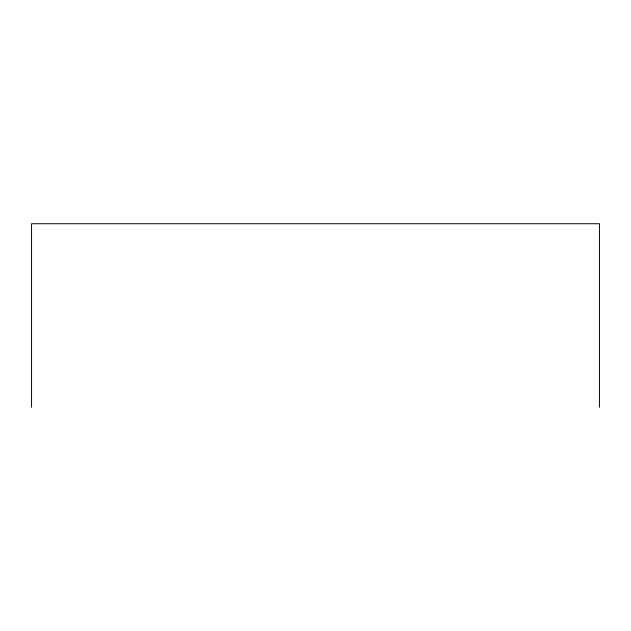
<?xml version="1.0" encoding="UTF-8"?>
<svg xmlns="http://www.w3.org/2000/svg" width="631" height="631" viewBox="0 0 631 631"><rect width="100%" height="100%" fill="white"/><g stroke="black" fill="none" stroke-linecap="round" stroke-linejoin="round"><path stroke-width="0.95" d="M599.45 407.263L599.45 223.737L31.55 223.737L31.55 407.263"/></g></svg>
